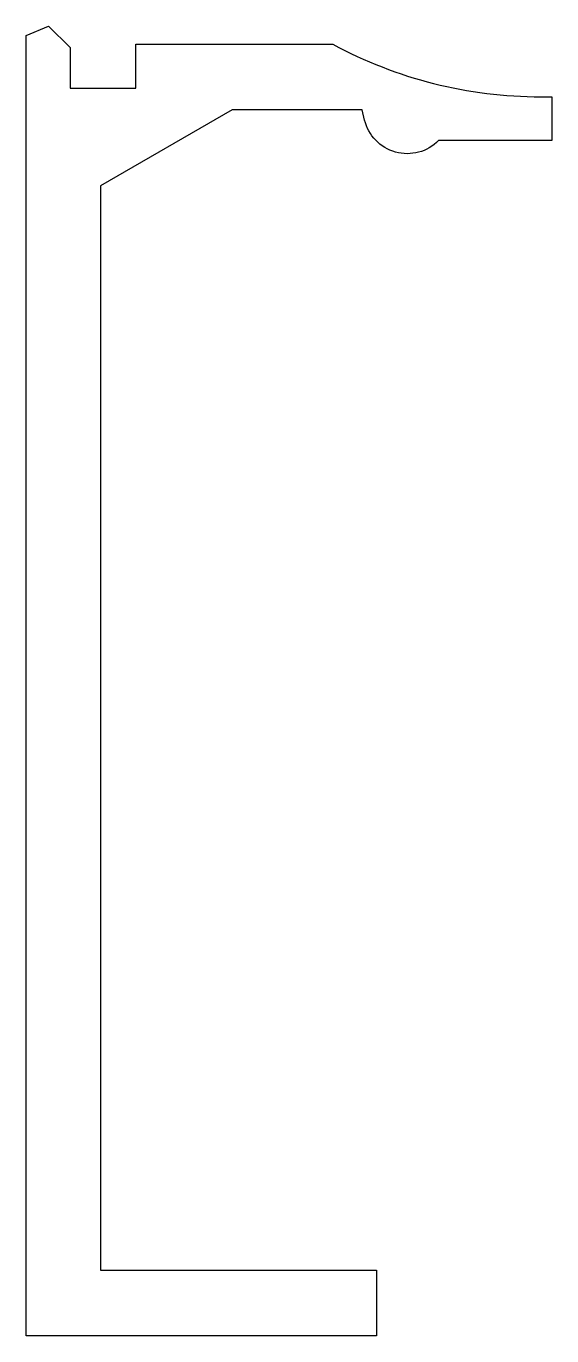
# Model space of a CAD drawing. Header units: millimetres. Extents: x 0 to 12, y 0 to 29.9.
import ezdxf

# ---------------------------------------------------------------- set-up
doc = ezdxf.new("R2010")
doc.units = ezdxf.units.MM

msp = doc.modelspace()

# ---------------------------------------------------------------- linework, layer by layer
msp.add_lwpolyline([(7.727, 27.769), (7.672, 28), (4.7, 28), (1.7, 26.268), (1.7, 1.5), (8, 1.5), (8, 0), (0, 0), (0, 29.7), (0.512, 29.912), (1, 29.424), (1, 28.5), (2.5, 28.5), (2.5, 29.5), (7, 29.5, 0.124369), (11.75, 28.3), (12, 28.3), (12, 27.3), (9.414, 27.3, -0.590401), (7.727, 27.769)], format="xyb", close=True)

doc.saveas('drawing.dxf')
